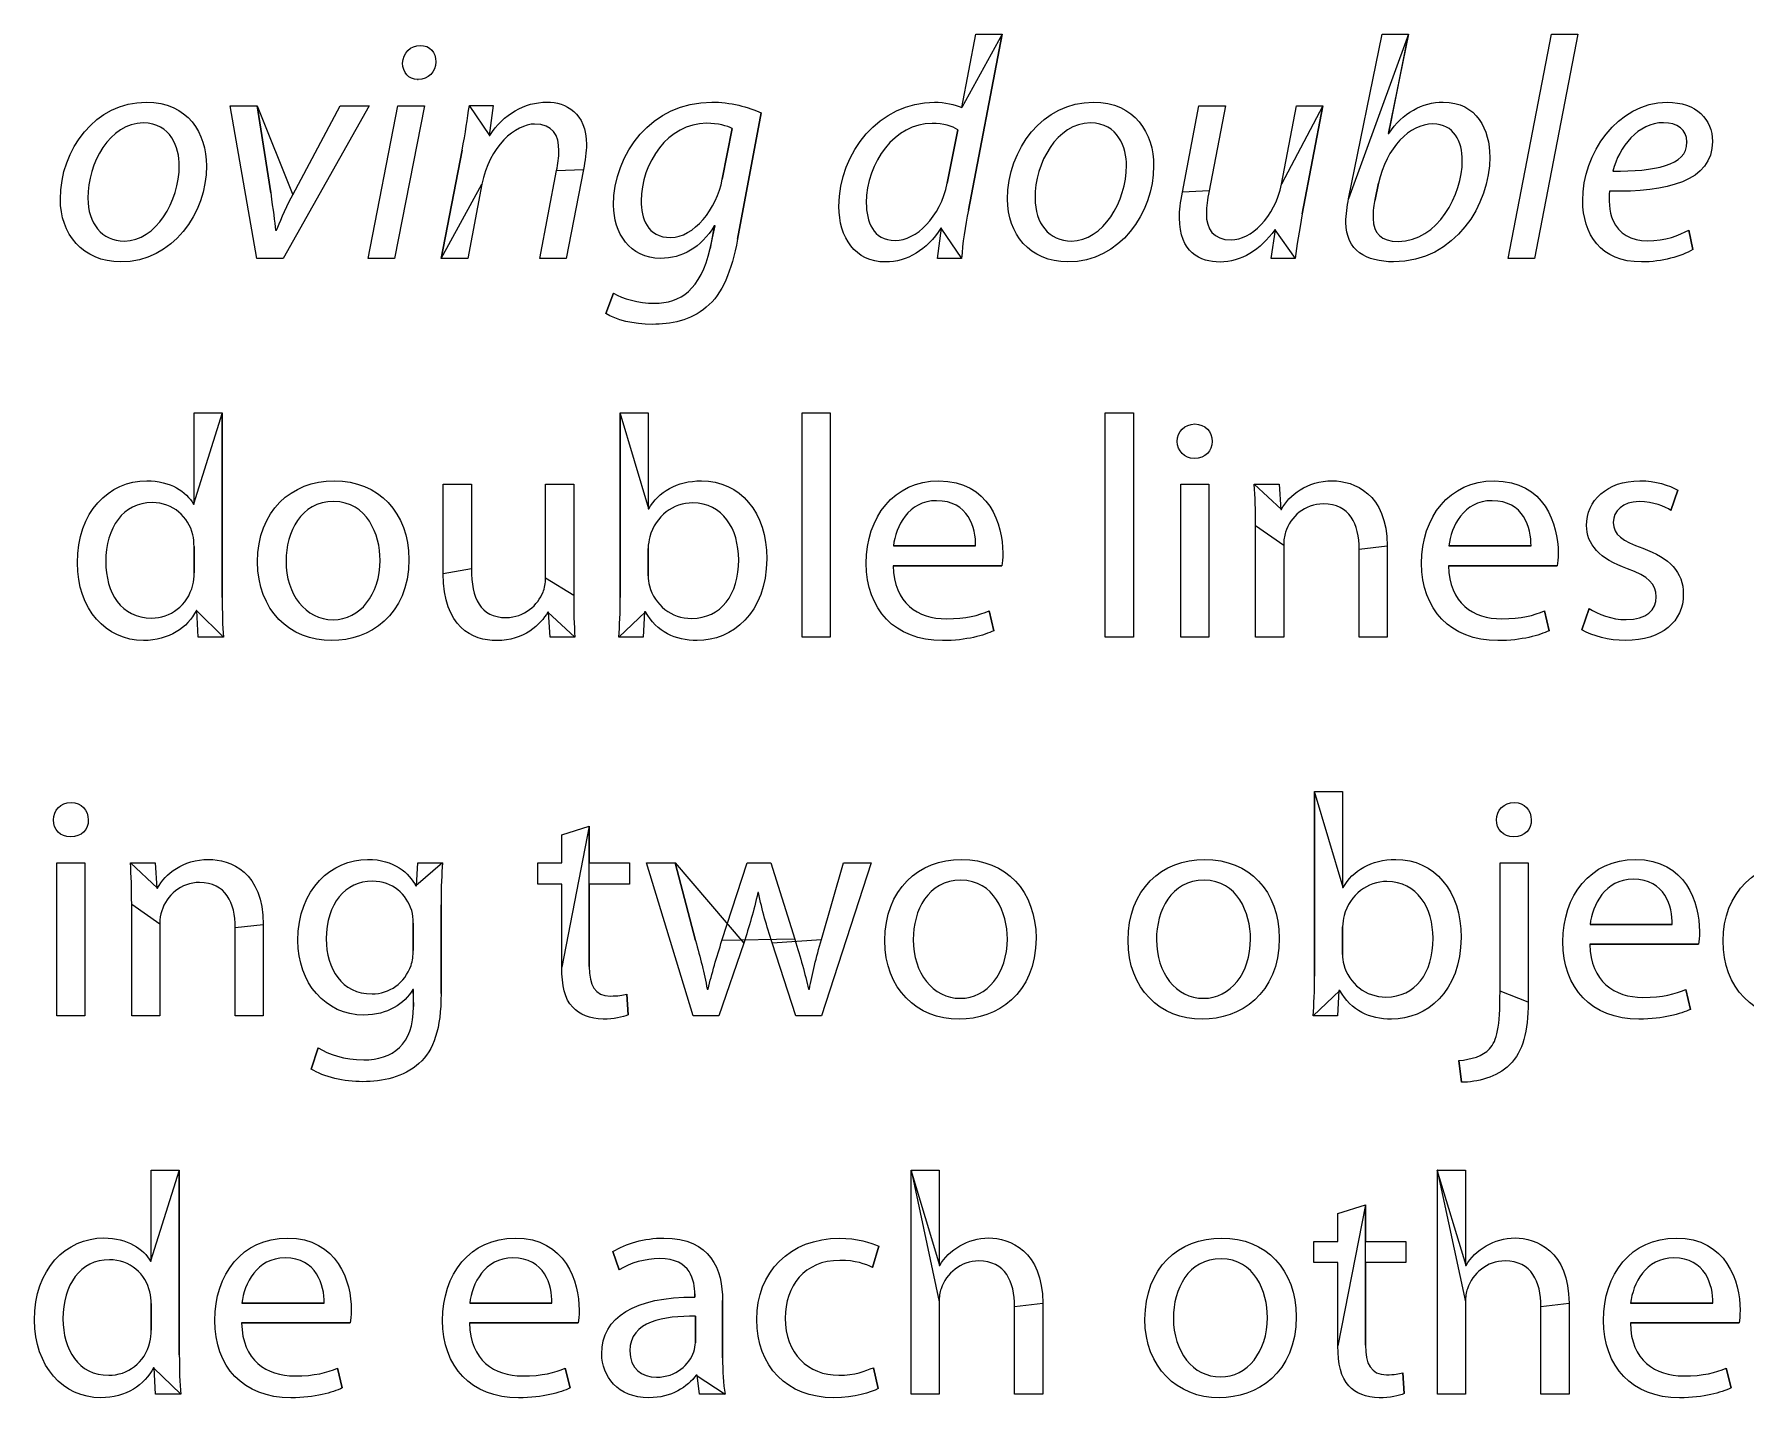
# Model space of a CAD drawing. Extents: x 1 to 901, y -2 to 434.
# Drawn here: x 767.7 to 828.6, y 157.1 to 205.6 of the extents above; entities that cross this region are included whole.
import ezdxf

# ---------------------------------------------------------------- set-up
doc = ezdxf.new("R2010")
doc.units = 0
doc.layers.add('Design_Template', color=7, linetype='CONTINUOUS')

msp = doc.modelspace()

# ---------------------------------------------------------------- linework, layer by layer
at = {"layer": 'Design_Template', "color": 7}
for points in [[(800.740922, 203.002034), (801.23222, 205.610819), (802.171775, 205.610819), (802.171775, 205.610819), (802.171775, 205.610819)], [(802.171775, 205.610819), (800.966676, 199.351178)], [(814.490745, 199.758701), (815.685288, 205.614028), (816.628903, 205.614028), (816.628903, 205.610819), (816.629715, 205.610819), (816.629715, 205.610819)], [(816.629715, 205.610819), (815.90292, 202.082702), (815.924846, 202.082702)], [(820.176799, 197.632846), (821.712407, 205.610819), (822.656022, 205.610819), (821.109858, 197.632846), (820.176799, 197.632846), (820.176799, 197.632846)], [(781.387876, 204.003994), (781.374883, 204.003994), (781.374883, 204.003191), (781.374883, 204.003191)], [(776.932908, 199.902296), (778.615499, 203.06942), (779.649253, 203.06942), (776.589406, 197.632846), (775.657159, 197.632846), (774.700551, 203.06942), (775.668528, 203.06942), (775.668528, 203.06942), (775.668528, 203.06942), (775.668528, 203.06942)], [(775.668528, 203.06942), (776.147644, 199.970484)], [(779.61271, 197.632846), (780.670826, 203.06942), (781.614441, 203.06942), (780.556325, 197.632846), (779.61271, 197.632846), (779.61271, 197.632846), (779.61271, 197.632846)], [(783.215014, 203.073431), (784.057122, 203.073431), (783.920696, 202.006492), (783.942621, 202.006492)], [(793.600467, 202.815119), (792.758359, 198.319537)], [(808.580563, 199.989737), (809.172556, 203.068617), (810.117795, 203.068617), (809.535547, 200.035463)], [(812.106533, 200.281742), (812.64087, 203.06942), (813.584485, 203.06942), (813.584485, 203.06942), (813.584485, 203.06942), (813.584485, 203.06942)], [(813.584485, 203.06942), (812.845509, 199.214803)], [(792.211842, 200.455821), (792.563465, 202.261595), (792.563465, 202.261595)], [(800.214707, 200.317039), (800.590691, 202.215869), (800.590691, 202.215869)], [(826.533615, 201.765829), (826.533615, 201.778664), (826.533615, 201.778664)], [(782.216179, 197.632846), (782.955155, 201.489067)], [(773.863316, 200.925114), (773.863316, 200.925114), (773.863316, 200.925114)], [(787.276945, 200.801573), (786.661403, 197.632846), (785.717787, 197.632846), (786.320337, 200.767078)], [(807.559802, 200.925114), (807.559802, 200.925114), (807.559802, 200.925114)], [(769.643033, 199.777954), (769.643033, 199.777954)], [(783.660836, 200.271313), (783.159794, 197.630439), (782.216179, 197.632846), (782.216179, 197.632846), (782.216179, 197.632846), (782.216179, 197.632846)], [(803.340331, 199.777954), (803.340331, 199.777954)], [(815.561042, 200.30661), (815.435985, 199.733832), (815.435985, 199.733832), (815.435985, 199.733832)], [(776.318989, 198.633201), (776.352284, 198.633201)], [(791.779825, 197.982609), (791.962539, 198.791236), (791.929245, 198.791236)], [(800.728742, 197.630439), (799.864708, 197.630439), (800.014128, 198.709411), (799.992202, 198.709411)], [(812.594582, 197.630439), (811.741106, 197.630439), (811.890525, 198.651652), (811.866975, 198.651652)], [(826.601829, 198.642827), (826.738255, 197.94651), (826.738255, 197.94651), (826.738255, 197.94651)], [(788.073577, 195.669037), (788.343994, 196.396641), (788.343994, 196.396641)], [(773.398816, 188.88796), (773.422366, 188.88796), (773.422366, 192.136106), (774.421202, 192.136106), (774.421202, 192.132095), (774.42039, 192.132095), (774.42039, 192.132095), (774.42039, 192.132095)], [(774.42039, 192.132095), (774.42039, 185.560395)], [(788.583552, 192.132095), (789.573455, 192.132095), (789.573455, 188.716287), (789.59538, 188.716287)], [(788.583552, 185.557186), (788.583552, 192.132095), (788.583552, 192.132095), (788.583552, 192.132095), (788.583552, 192.132095)], [(795.051621, 192.132095), (796.05208, 192.132095), (796.05208, 184.154121), (795.051621, 184.154121), (795.051621, 192.132095), (795.051621, 192.132095)], [(805.839856, 192.132095), (806.840315, 192.132095), (806.840315, 184.154121), (805.839856, 184.154121), (805.839856, 192.132095), (805.839856, 192.132095)], [(809.638679, 191.120509), (809.638679, 191.120509)], [(782.28764, 186.410737), (782.28764, 189.591497), (783.2881, 189.591497), (783.2881, 186.580003)], [(785.925675, 186.254306), (785.925675, 189.591497), (786.926135, 189.591497), (786.926135, 185.636605), (786.926135, 185.636605), (786.926135, 185.636605)], [(808.523719, 184.153319), (808.523719, 189.591497), (809.524178, 189.591497), (809.524178, 184.153319), (808.523719, 184.153319), (808.523719, 184.153319)], [(811.136932, 189.5923), (812.025327, 189.5923), (812.080547, 188.694627), (812.102473, 188.694627)], [(826.212851, 189.380516), (825.961924, 188.661737)], [(812.186927, 187.423125), (812.186927, 184.153319), (811.186468, 184.153319), (811.186468, 188.121047), (811.186468, 188.121047), (811.186468, 188.121047), (811.18322, 188.121047)], [(773.422366, 186.43721), (773.41993, 187.379004), (773.41993, 187.379004), (773.41993, 187.379004)], [(789.575891, 187.31242), (789.573455, 186.335329), (789.573455, 186.335329), (789.573455, 186.335329), (789.573455, 186.335329)], [(798.30149, 187.402268), (801.226535, 187.402268), (801.226535, 187.402268)], [(815.867189, 187.400663), (815.867189, 184.153319), (814.869978, 184.153319), (814.869978, 187.288354)], [(818.060567, 187.402268), (820.985612, 187.402268), (820.985612, 187.402268)], [(776.691725, 186.862381), (776.691725, 186.862381), (776.691725, 186.862381)], [(781.059803, 186.919338), (781.059803, 186.919338), (781.059803, 186.919338)], [(802.160406, 186.693114), (798.291745, 186.693114), (798.291745, 186.693114), (798.291745, 186.693114), (798.291745, 186.693114)], [(821.917859, 186.693114), (818.050822, 186.693114), (818.050822, 186.693114), (818.050822, 186.693114), (818.050822, 186.693114)], [(822.797321, 184.416444), (823.052308, 185.16651), (823.052308, 185.16651), (823.052308, 185.16651)], [(774.466677, 184.154121), (773.569349, 184.154121), (773.523062, 185.099926), (773.501136, 185.099926)], [(786.970798, 184.153319), (786.084027, 184.153319), (786.028807, 185.038958), (786.006881, 185.038958)], [(789.48088, 185.052596), (789.445961, 185.052596), (789.399674, 184.153319), (788.537264, 184.153319)], [(801.704839, 185.087091), (801.87456, 184.37874)], [(821.462292, 185.087091), (821.633637, 184.37874)], [(813.285646, 172.080868), (813.285646, 178.654975), (813.286458, 178.654975), (813.286458, 178.654975)], [(813.286458, 178.654975), (814.276361, 178.654975), (814.276361, 175.239167), (814.298287, 175.239167)], [(769.654402, 177.644993), (769.654402, 177.644993)], [(786.503051, 172.398543), (786.503051, 175.362707), (785.64795, 175.362707), (785.64795, 176.115982), (786.503051, 176.115982), (786.503051, 177.115535), (787.47996, 177.41877), (787.47996, 177.41877), (787.47996, 177.41877)], [(787.47996, 177.41877), (787.47996, 176.11518), (788.915685, 176.11518), (788.915685, 175.362707), (787.47996, 175.362707), (787.47996, 172.432236)], [(820.994545, 177.644993), (820.994545, 177.644993)], [(768.539441, 170.677001), (768.539441, 176.114378), (769.539901, 176.114378), (769.539901, 170.677001), (768.539441, 170.677001), (768.539441, 170.677001), (768.539441, 170.677001)], [(771.154279, 176.11518), (772.04105, 176.11518), (772.097894, 175.216705), (772.11982, 175.216705)], [(781.31073, 175.295322), (781.332656, 175.295322), (781.378943, 176.11518), (782.254346, 176.11518)], [(792.97518, 173.260918), (792.086785, 170.675397), (791.178088, 170.675397), (789.515798, 176.112773), (790.538184, 176.11518), (790.538184, 176.11518), (790.538184, 176.11518), (790.538184, 176.11518)], [(790.538184, 176.11518), (791.265791, 173.35237)], [(792.200473, 173.35237), (793.097801, 176.11518), (793.938284, 176.11518), (794.791761, 173.395689)], [(795.737812, 173.384459), (796.5247, 176.112773), (797.514603, 176.112773), (795.737812, 170.675397), (794.829116, 170.675397), (793.987008, 173.269743)], [(819.882021, 171.54419), (819.882021, 176.117586), (820.880856, 176.117586), (820.880856, 171.161536)], [(793.496523, 175.057868), (793.474597, 175.057868)], [(772.20265, 173.946807), (772.20265, 170.677001), (771.202191, 170.677001), (771.200566, 174.643125), (771.200566, 174.643125), (771.200566, 174.643125), (771.200566, 174.643125)], [(782.208058, 174.621466), (782.208058, 171.463167), (782.208058, 171.463167), (782.208058, 171.463167), (782.208058, 171.463167)], [(775.884536, 173.923543), (775.884536, 170.675397), (774.884077, 170.675397), (774.884077, 173.812036)], [(781.218155, 172.99298), (781.218155, 173.969269), (781.218155, 173.969269), (781.218155, 173.969269)], [(814.280422, 173.834498), (814.280422, 172.856605), (814.280422, 172.856605), (814.280422, 172.856605), (814.276361, 172.856605)], [(823.086415, 173.923543), (826.009836, 173.923543), (826.009836, 173.923543), (826.009836, 173.923543)], [(799.007171, 173.384459), (799.007171, 173.384459), (799.007171, 173.384459)], [(803.37525, 173.441415), (803.37525, 173.441415)], [(807.659685, 173.384459), (807.659685, 173.384459)], [(812.027763, 173.441415), (812.027763, 173.441415)], [(826.944518, 173.218401), (823.074234, 173.218401), (823.074234, 173.216797), (823.074234, 173.216797), (823.074234, 173.216797)], [(781.229524, 171.003501), (781.229524, 171.609971), (781.209223, 171.609971)], [(788.812553, 171.444716), (788.858841, 170.703474)], [(791.675069, 171.622004), (791.709988, 171.622004)], [(795.282246, 171.6204), (795.315541, 171.6204)], [(814.182974, 171.574674), (814.14968, 171.574674), (814.101768, 170.675397), (813.239359, 170.675397)], [(826.487328, 171.610773), (826.657049, 170.902422)], [(777.589053, 168.778171), (777.83998, 169.530644)], [(818.514509, 168.306472), (818.413002, 169.082209), (818.413002, 169.082209), (818.413002, 169.082209)], [(771.875389, 161.93372), (771.897315, 161.93372), (771.897315, 165.181064), (772.896151, 165.178657), (772.896151, 165.178657), (772.896151, 165.178657)], [(772.896151, 165.178657), (772.896151, 158.605353)], [(798.928402, 165.178657), (799.927237, 165.178657), (799.927237, 161.786113), (799.949163, 161.786113)], [(799.929673, 160.487336), (799.929673, 157.206299), (798.930838, 157.206299), (798.928402, 165.178657), (798.928402, 165.178657), (798.928402, 165.178657)], [(817.651288, 165.178657), (818.651748, 165.178657), (818.651748, 161.786113), (818.673673, 161.786113)], [(818.655808, 160.487336), (818.655808, 157.206299), (817.653724, 157.206299), (817.653724, 165.178657), (817.653724, 165.178657), (817.653724, 165.178657), (817.651288, 165.178657)], [(814.118009, 158.919819), (814.118009, 161.885587), (813.262909, 161.885587), (813.262909, 162.63806), (814.118009, 162.63806), (814.118009, 163.638415), (815.094919, 163.94165), (815.094919, 163.94165), (815.094919, 163.94165)], [(815.094919, 163.94165), (815.094919, 162.63806), (816.530644, 162.63806), (816.530644, 161.885587), (815.094919, 161.885587), (815.094919, 158.953511)], [(788.547009, 161.625671), (788.320444, 162.277066)], [(797.783395, 162.472002), (797.55683, 161.708299)], [(791.232496, 160.659811), (791.232496, 160.77212)], [(771.898127, 159.484574), (771.895691, 160.426368), (771.895691, 160.426368), (771.895691, 160.426368), (771.895691, 160.426368)], [(775.122823, 160.448028), (778.046244, 160.448028), (778.046244, 160.448028), (778.046244, 160.448028)], [(783.227195, 160.448028), (786.150616, 160.448028), (786.150616, 160.448028), (786.150616, 160.448028)], [(792.222399, 160.537875), (792.222399, 158.503472), (792.222399, 158.503472), (792.222399, 158.503472)], [(803.613184, 160.439204), (803.613184, 157.203893), (802.612724, 157.203893), (802.612724, 160.329301)], [(822.337694, 160.439204), (822.337694, 157.203893), (821.337235, 157.203893), (821.337235, 160.329301)], [(824.528636, 160.448028), (827.453681, 160.448028), (827.453681, 160.448028)], [(778.979302, 159.739677), (775.112266, 159.739677), (775.112266, 159.739677), (775.112266, 159.739677)], [(787.085299, 159.739677), (783.216638, 159.739677), (783.216638, 159.739677), (783.216638, 159.739677)], [(791.256046, 159.033732), (791.256046, 159.976329), (791.256046, 159.976329)], [(808.262235, 159.908943), (808.262235, 159.908943)], [(812.630313, 159.964295), (812.630313, 159.964295)], [(828.387551, 159.739677), (824.518891, 159.739677), (824.518891, 159.739677), (824.518891, 159.739677)], [(772.944062, 157.201486), (772.04511, 157.201486), (771.998823, 158.144884), (771.976897, 158.144884)], [(778.523736, 158.133653), (778.695081, 157.4245)], [(786.628108, 158.133653), (786.799453, 157.4245)], [(792.312538, 157.199881), (791.402217, 157.199881), (791.322635, 157.884968), (791.28934, 157.884968)], [(797.590124, 158.147291), (797.759033, 157.402038), (797.759033, 157.402038)], [(816.427512, 157.964387), (816.473799, 157.223146)], [(827.931985, 158.133653), (828.101706, 157.4245)]]:
    msp.add_lwpolyline(points, close=True, dxfattribs=at)
for points in [[(780.840547, 204.588002), (780.85354, 204.947392), (781.126392, 205.216934), (781.466646, 205.216934)], [(781.466646, 205.216934), (781.8069, 205.216934), (782.025344, 204.967447), (782.025344, 204.632124)], [(782.025344, 204.632124), (782.013975, 204.262305), (781.752492, 204.003994), (781.387876, 204.003994)], [(781.374883, 204.003191), (781.055743, 204.003191), (780.840547, 204.251074), (780.840547, 204.588002)], [(768.664499, 199.744261), (768.664499, 201.531584), (769.928878, 203.193762), (771.714601, 203.193762)], [(771.714601, 203.193762), (773.203922, 203.193762), (773.863316, 202.081097), (773.863316, 200.925114)], [(782.955155, 201.489067), (783.078588, 202.095537), (783.146801, 202.623391), (783.215014, 203.073431)], [(783.942621, 202.006492), (784.433106, 202.769393), (785.172082, 203.196971), (785.979271, 203.196971)], [(785.979271, 203.196971), (786.638665, 203.196971), (787.378453, 202.825548), (787.378453, 201.678388)], [(788.345618, 199.523654), (788.332625, 201.366329), (789.709881, 203.197773), (791.83667, 203.197773)], [(791.83667, 203.197773), (792.474138, 203.197773), (793.169262, 203.018078), (793.600467, 202.815119)], [(796.3631, 199.48595), (796.3631, 201.41767), (797.819126, 203.19296), (799.764013, 203.19296)], [(799.764013, 203.19296), (800.118071, 203.19296), (800.502988, 203.114343), (800.740922, 203.002034)], [(802.362609, 199.744261), (802.362609, 201.531584), (803.626989, 203.193762), (805.411087, 203.193762)], [(805.411087, 203.193762), (806.899596, 203.193762), (807.559802, 202.081097), (807.559802, 200.925114)], [(815.924846, 202.082702), (816.415331, 202.812713), (817.119388, 203.196971), (817.858364, 203.196971)], [(817.858364, 203.196971), (819.063463, 203.196971), (819.519029, 202.208649), (819.519029, 201.241184)], [(822.825743, 199.697733), (822.825743, 201.339054), (824.055204, 203.19296), (825.827934, 203.19296)], [(825.827934, 203.19296), (826.874681, 203.19296), (827.442312, 202.574456), (827.442312, 201.800324)], [(771.611469, 202.454125), (770.428296, 202.451718), (769.631664, 201.02539), (769.643033, 199.777954)], [(772.896151, 200.937147), (772.896151, 201.564475), (772.602996, 202.454125), (771.611469, 202.454125)], [(785.53751, 202.417223), (784.866747, 202.417223), (783.911763, 201.619827), (783.660836, 200.271313)], [(786.401543, 201.463396), (786.401543, 202.015316), (786.183911, 202.417223), (785.53751, 202.417223)], [(791.654768, 202.442894), (790.278324, 202.442894), (789.334709, 201.02539), (789.32334, 199.679282)], [(792.563465, 202.261595), (792.393744, 202.341816), (792.052678, 202.442894), (791.654768, 202.442894)], [(799.68037, 202.440487), (798.360771, 202.440487), (797.337573, 201.057478), (797.337573, 199.608688)], [(800.590691, 202.215869), (800.397421, 202.339409), (800.07828, 202.440487), (799.68037, 202.440487)], [(805.307144, 202.454125), (804.125594, 202.451718), (803.329774, 201.02539), (803.340331, 199.777954)], [(806.593449, 200.937147), (806.593449, 201.564475), (806.29867, 202.454125), (805.307144, 202.454125)], [(817.49456, 202.418828), (816.676003, 202.418828), (815.833895, 201.588541), (815.561042, 200.30661)], [(818.541307, 201.116039), (818.541307, 201.790698), (818.246529, 202.418828), (817.49456, 202.418828)], [(825.693132, 202.463751), (824.795804, 202.463751), (824.120981, 201.59897), (823.894416, 200.743814)], [(826.533615, 201.778664), (826.533615, 202.216671), (826.19255, 202.463751), (825.693132, 202.463751)], [(787.378453, 201.678388), (787.378453, 201.442539), (787.333789, 201.093578), (787.276945, 200.801573)], [(827.442312, 201.800324), (827.442312, 200.373193), (825.814941, 199.990539), (823.778291, 200.02343)], [(823.894416, 200.743814), (825.372368, 200.731781), (826.533615, 200.925114), (826.533615, 201.765829)], [(786.320337, 200.767078), (786.368248, 200.981268), (786.401543, 201.23958), (786.401543, 201.463396)], [(819.519029, 201.241184), (819.519029, 199.578204), (818.300937, 197.511712), (816.094567, 197.511712)], [(816.256167, 198.239316), (817.678898, 198.239316), (818.541307, 199.913527), (818.541307, 201.116039)], [(773.863316, 200.925114), (773.863316, 199.2501), (772.656592, 197.507701), (770.814837, 197.507701)], [(770.940707, 198.250547), (772.055667, 198.250547), (772.896151, 199.667249), (772.896151, 200.937147)], [(790.381456, 198.375692), (791.188645, 198.375692), (792.020196, 199.388882), (792.211842, 200.455821)], [(807.559802, 200.925114), (807.559802, 199.2501), (806.354703, 197.507701), (804.511323, 197.507701)], [(804.638005, 198.250547), (805.751341, 198.250547), (806.593449, 199.667249), (806.593449, 200.937147)], [(770.814837, 197.507701), (769.438393, 197.507701), (768.664499, 198.520089), (768.664499, 199.744261)], [(769.643033, 199.777954), (769.643033, 198.889908), (770.133518, 198.250547), (770.940707, 198.250547)], [(776.147644, 199.970484), (776.227226, 199.351981), (776.295439, 198.936436), (776.318989, 198.633201)], [(776.352284, 198.633201), (776.466784, 198.923601), (776.612143, 199.284595), (776.932908, 199.902296)], [(798.371327, 198.272207), (799.098934, 198.272207), (799.976773, 199.091263), (800.214707, 200.317039)], [(804.511323, 197.507701), (803.136503, 197.507701), (802.362609, 198.520089), (802.362609, 199.744261)], [(803.340331, 199.777954), (803.340331, 198.889908), (803.830816, 198.250547), (804.638005, 198.250547)], [(808.477431, 199.079229), (808.477431, 199.335937), (808.51235, 199.629545), (808.580563, 199.989737)], [(809.535547, 200.035463), (809.467334, 199.731426), (809.434039, 199.473114), (809.434039, 199.237265)], [(810.322434, 198.293064), (811.004566, 198.293064), (811.879968, 199.079229), (812.106533, 200.281742)], [(814.400607, 198.915579), (814.400607, 199.17389), (814.446894, 199.500389), (814.490745, 199.758701)], [(815.435985, 199.733832), (815.389697, 199.553335), (815.356403, 199.327914), (815.367772, 199.048745)], [(823.778291, 200.02343), (823.733628, 199.788383), (823.766922, 199.282188), (823.894416, 198.990986)], [(790.017652, 197.635252), (788.915685, 197.635252), (788.345618, 198.556189), (788.345618, 199.523654)], [(789.32334, 199.679282), (789.32334, 199.084845), (789.539348, 198.375692), (790.381456, 198.375692)], [(798.012396, 197.506899), (796.943724, 197.506899), (796.3631, 198.372483), (796.3631, 199.48595)], [(797.337573, 199.608688), (797.337573, 198.957294), (797.564138, 198.272207), (798.371327, 198.272207)], [(800.966676, 199.351178), (800.852175, 198.78883), (800.762036, 198.159095), (800.728742, 197.630439)], [(809.434039, 199.237265), (809.434039, 198.675718), (809.671973, 198.293064), (810.322434, 198.293064)], [(812.845509, 199.214803), (812.731008, 198.608332), (812.653863, 198.080479), (812.594582, 197.630439)], [(824.919237, 197.507701), (823.463211, 197.507701), (822.825743, 198.496023), (822.825743, 199.697733)], [(791.929245, 198.791236), (791.451753, 198.017104), (790.78099, 197.635252), (790.017652, 197.635252)], [(799.992202, 198.709411), (799.49116, 197.933674), (798.79766, 197.506899), (798.012396, 197.506899)], [(809.922088, 197.504492), (809.216407, 197.504492), (808.477431, 197.843025), (808.477431, 199.079229)], [(811.866975, 198.651652), (811.378114, 197.944905), (810.650507, 197.504492), (809.922088, 197.504492)], [(816.094567, 197.511712), (815.129026, 197.511712), (814.400607, 197.903993), (814.400607, 198.915579)], [(815.367772, 199.048745), (815.367772, 198.53132), (815.66255, 198.239316), (816.256167, 198.239316)], [(823.894416, 198.990986), (824.110424, 198.506452), (824.552998, 198.259371), (825.123877, 198.259371)], [(825.123877, 198.259371), (825.772714, 198.259371), (826.259139, 198.46233), (826.601829, 198.642827)], [(789.80002, 196.037251), (790.721709, 196.037251), (791.449316, 196.511357), (791.779825, 197.982609)], [(792.758359, 198.319537), (792.533418, 197.172377), (792.224023, 196.376586), (791.645023, 195.893655)], [(826.738255, 197.94651), (826.328976, 197.709858), (825.658213, 197.507701), (824.919237, 197.507701)], [(788.343994, 196.396641), (788.673691, 196.194484), (789.219396, 196.037251), (789.80002, 196.037251)], [(789.722874, 195.286383), (789.052111, 195.286383), (788.4252, 195.442814), (788.073577, 195.669037)], [(791.645023, 195.893655), (791.097694, 195.421154), (790.358718, 195.286383), (789.722874, 195.286383)], [(808.400285, 191.120509), (808.400285, 191.46947), (808.660145, 191.739012), (809.025572, 191.739012)], [(809.025572, 191.739012), (809.399121, 191.73821), (809.638679, 191.468668), (809.638679, 191.120509)], [(809.002835, 190.514038), (808.648776, 190.514038), (808.400285, 190.783581), (808.400285, 191.120509)], [(809.638679, 191.120509), (809.650048, 190.783581), (809.399121, 190.514038), (809.002835, 190.514038)], [(769.270297, 186.796599), (769.258928, 188.605582), (770.396626, 189.718247), (771.738151, 189.718247)], [(771.738151, 189.718247), (772.580259, 189.718247), (773.149514, 189.326768), (773.398816, 188.88796)], [(775.679897, 186.827886), (775.679897, 188.648901), (776.883372, 189.71584), (778.407611, 189.71584)], [(778.407611, 189.71584), (779.990319, 189.71584), (781.059803, 188.580713), (781.059803, 186.919338)], [(789.59538, 188.716287), (789.947815, 189.322757), (790.585283, 189.71584), (791.472054, 189.71584)], [(791.472054, 189.71584), (792.839565, 189.71584), (793.805106, 188.592747), (793.792113, 186.940195)], [(797.336761, 186.78216), (797.336761, 188.424283), (798.313671, 189.715038), (799.919116, 189.715038)], [(799.919116, 189.715038), (801.716208, 189.715038), (802.1937, 188.153136), (802.1937, 187.153583)], [(811.18322, 188.121047), (811.18322, 188.682594), (811.170227, 189.143062), (811.136932, 189.5923)], [(812.102473, 188.694627), (812.375326, 189.212855), (813.012794, 189.71584), (813.92149, 189.71584)], [(813.92149, 189.71584), (814.683204, 189.71584), (815.867189, 189.2658), (815.867189, 187.400663)], [(817.094214, 186.78216), (817.094214, 188.424283), (818.072748, 189.715038), (819.676569, 189.715038)], [(819.676569, 189.715038), (821.473661, 189.715038), (821.952777, 188.153136), (821.952777, 187.153583)], [(822.959733, 188.122652), (822.959733, 189.000269), (823.676784, 189.717444), (824.858333, 189.717444)], [(824.858333, 189.717444), (825.417843, 189.717444), (825.90508, 189.561014), (826.212851, 189.380516)], [(771.928985, 188.94251), (770.895231, 188.94251), (770.279689, 188.044035), (770.279689, 186.841523)], [(773.373643, 187.79535), (773.224223, 188.425085), (772.67933, 188.94251), (771.928985, 188.94251)], [(778.39137, 188.977005), (777.204136, 188.975401), (776.691725, 187.894824), (776.691725, 186.862381)], [(780.039042, 186.888051), (780.039042, 187.807383), (779.572919, 188.977005), (778.39137, 188.977005)], [(791.156974, 188.931279), (790.473219, 188.931279), (789.837375, 188.471613), (789.631111, 187.718338)], [(792.795714, 186.908909), (792.795714, 187.997507), (792.226459, 188.931279), (791.156974, 188.931279)], [(799.838722, 189.009093), (798.826894, 189.009093), (798.382696, 188.089761), (798.30149, 187.402268)], [(801.226535, 187.402268), (801.239528, 188.0312), (800.965051, 189.009093), (799.838722, 189.009093)], [(813.595042, 188.895982), (812.93646, 188.895982), (812.426485, 188.435514), (812.255141, 187.883593)], [(814.869978, 187.288354), (814.869978, 188.165971), (814.540281, 188.895982), (813.595042, 188.895982)], [(819.597799, 189.009093), (818.585971, 189.009093), (818.141773, 188.089761), (818.060567, 187.402268)], [(820.985612, 187.402268), (820.996981, 188.0312), (820.724128, 189.009093), (819.597799, 189.009093)], [(824.833971, 188.977005), (824.241978, 188.977005), (823.912281, 188.640077), (823.912281, 188.235763)], [(825.961924, 188.661737), (825.744292, 188.796508), (825.348006, 188.977005), (824.833971, 188.977005)], [(823.912281, 188.235763), (823.912281, 187.784922), (824.241978, 187.584369), (824.959028, 187.314827)], [(773.41993, 187.379004), (773.41993, 187.501742), (773.406937, 187.671008), (773.373643, 187.79535)], [(789.631111, 187.718338), (789.609185, 187.604424), (789.575891, 187.468851), (789.575891, 187.31242)], [(812.255141, 187.883593), (812.207229, 187.760053), (812.186927, 187.592391), (812.186927, 187.423125)], [(824.415759, 186.584014), (823.425857, 186.932975), (822.959733, 187.469653), (822.959733, 188.122652)], [(793.792113, 186.940195), (793.792113, 184.996441), (792.55372, 184.029779), (791.324259, 184.029779)], [(802.1937, 187.153583), (802.1937, 186.951426), (802.173399, 186.794995), (802.160406, 186.693114)], [(821.952777, 187.153583), (821.952777, 186.951426), (821.930852, 186.794995), (821.917859, 186.693114)], [(824.959028, 187.314827), (825.914013, 186.956239), (826.403686, 186.48454), (826.403686, 185.673506)], [(771.62365, 184.032185), (770.291058, 184.032185), (769.270297, 185.146455), (769.270297, 186.796599)], [(770.279689, 186.841523), (770.279689, 185.74009), (770.827018, 184.830384), (771.90706, 184.830384)], [(773.376079, 186.011236), (773.409373, 186.146008), (773.422366, 186.280779), (773.422366, 186.43721)], [(778.319096, 184.029779), (776.828152, 184.029779), (775.679897, 185.109553), (775.679897, 186.827886)], [(776.691725, 186.862381), (776.691725, 185.671902), (777.385226, 184.773427), (778.365384, 184.773427)], [(781.059803, 186.919338), (781.059803, 184.906594), (779.650065, 184.029779), (778.319096, 184.029779)], [(778.365384, 184.773427), (779.321992, 184.773427), (780.039042, 185.659066), (780.039042, 186.888051)], [(784.18624, 184.027372), (783.32383, 184.027372), (782.28764, 184.499874), (782.28764, 186.410737)], [(783.2881, 186.580003), (783.2881, 185.545955), (783.60724, 184.848835), (784.515937, 184.848835)], [(789.573455, 186.335329), (789.573455, 186.212591), (789.59538, 186.086644), (789.619742, 185.975939)], [(791.122056, 184.819955), (792.168803, 184.819955), (792.795714, 185.663077), (792.795714, 186.908909)], [(800.044174, 184.028977), (798.34859, 184.028977), (797.336761, 185.141641), (797.336761, 186.78216)], [(798.291745, 186.693114), (798.313671, 185.356633), (799.180141, 184.804713), (800.1806, 184.804713)], [(819.801627, 184.028977), (818.106043, 184.028977), (817.094214, 185.141641), (817.094214, 186.78216)], [(818.050822, 186.693114), (818.072748, 185.356633), (818.937593, 184.804713), (819.938053, 184.804713)], [(825.438957, 185.584461), (825.438957, 186.05616), (825.154735, 186.314472), (824.415759, 186.584014)], [(771.90706, 184.830384), (772.577822, 184.830384), (773.191741, 185.26839), (773.376079, 186.011236)], [(784.515937, 184.848835), (785.186699, 184.848835), (785.652822, 185.309303), (785.835536, 185.748112)], [(785.835536, 185.748112), (785.892381, 185.894916), (785.925675, 186.073007), (785.925675, 186.254306)], [(789.619742, 185.975939), (789.811389, 185.290852), (790.393637, 184.819955), (791.122056, 184.819955)], [(774.42039, 185.560395), (774.42039, 185.07586), (774.433383, 184.526347), (774.466677, 184.154121)], [(786.926135, 185.636605), (786.926135, 185.075058), (786.937503, 184.581699), (786.970798, 184.153319)], [(788.537264, 184.153319), (788.557566, 184.52394), (788.583552, 185.074256), (788.583552, 185.557186)], [(823.052308, 185.16651), (823.347087, 184.976386), (823.870866, 184.774229), (824.371908, 184.774229)], [(826.403686, 185.673506), (826.403686, 184.720481), (825.651717, 184.032988), (824.34511, 184.032988)], [(824.371908, 184.774229), (825.099515, 184.774229), (825.438957, 185.132817), (825.438957, 185.584461)], [(773.501136, 185.099926), (773.193365, 184.492654), (772.522602, 184.032185), (771.62365, 184.032185)], [(786.006881, 185.038958), (785.745397, 184.600952), (785.164774, 184.027372), (784.18624, 184.027372)], [(791.324259, 184.029779), (790.529251, 184.029779), (789.890159, 184.333816), (789.48088, 185.052596)], [(800.1806, 184.804713), (800.896026, 184.804713), (801.328855, 184.928254), (801.704839, 185.087091)], [(819.938053, 184.804713), (820.655103, 184.804713), (821.086308, 184.928254), (821.462292, 185.087091)], [(801.87456, 184.37874), (801.522126, 184.220705), (800.919576, 184.028977), (800.044174, 184.028977)], [(821.633637, 184.37874), (821.277954, 184.220705), (820.677029, 184.028977), (819.801627, 184.028977)], [(824.34511, 184.032988), (823.74256, 184.032988), (823.183862, 184.188616), (822.797321, 184.416444)], [(768.416008, 177.644993), (768.416008, 177.994757), (768.675868, 178.263497), (769.042107, 178.263497)], [(769.042107, 178.263497), (769.416468, 178.262695), (769.654402, 177.993152), (769.654402, 177.644993)], [(819.753715, 177.644993), (819.753715, 177.994757), (820.015199, 178.263497), (820.391183, 178.263497)], [(820.391183, 178.263497), (820.757423, 178.262695), (820.994545, 177.993152), (820.994545, 177.644993)], [(769.018558, 177.038523), (768.664499, 177.038523), (768.416008, 177.308065), (768.416008, 177.644993)], [(769.654402, 177.644993), (769.667395, 177.308065), (769.416468, 177.038523), (769.018558, 177.038523)], [(820.369258, 177.038523), (819.993273, 177.038523), (819.753715, 177.319296), (819.753715, 177.644993)], [(820.994545, 177.644993), (821.005914, 177.319296), (820.76798, 177.038523), (820.369258, 177.038523)], [(771.200566, 174.643125), (771.200566, 175.205474), (771.189198, 175.665942), (771.154279, 176.11518)], [(772.11982, 175.216705), (772.392672, 175.734932), (773.028517, 176.23872), (773.938837, 176.23872)], [(773.938837, 176.23872), (774.701363, 176.23872), (775.884536, 175.787878), (775.884536, 173.923543)], [(777.113997, 173.35237), (777.113997, 175.195045), (778.330465, 176.241127), (779.593221, 176.241127)], [(779.593221, 176.241127), (780.549829, 176.241127), (781.071172, 175.746966), (781.31073, 175.295322)], [(782.254346, 176.11518), (782.23242, 175.722899), (782.208058, 175.284091), (782.208058, 174.621466)], [(797.995343, 173.349964), (797.995343, 175.170979), (799.200442, 176.23872), (800.724681, 176.23872)], [(800.724681, 176.23872), (802.306577, 176.240324), (803.37525, 175.105198), (803.37525, 173.441415)], [(806.647857, 173.349964), (806.647857, 175.170979), (807.852956, 176.23872), (809.377195, 176.23872)], [(809.377195, 176.23872), (810.958279, 176.240324), (812.027763, 175.105198), (812.027763, 173.441415)], [(814.298287, 175.239167), (814.652346, 175.845637), (815.28819, 176.23872), (816.175773, 176.23872)], [(816.175773, 176.23872), (817.54166, 176.23872), (818.508825, 175.116429), (818.495832, 173.463075)], [(822.11925, 173.305842), (822.11925, 174.947965), (823.097784, 176.23872), (824.701605, 176.23872)], [(824.701605, 176.23872), (826.498697, 176.23872), (826.977813, 174.676818), (826.977813, 173.678869)], [(827.816672, 173.341139), (827.816672, 175.017757), (828.97792, 176.230698), (830.775012, 176.230698)], [(773.612389, 175.41806), (772.952995, 175.41806), (772.440584, 174.957591), (772.270863, 174.405671)], [(774.884077, 173.812036), (774.884077, 174.688049), (774.55438, 175.41806), (773.612389, 175.41806)], [(779.762129, 175.464588), (778.807145, 175.464588), (778.123389, 174.667994), (778.123389, 173.410129)], [(781.162935, 174.419309), (780.978597, 174.992889), (780.492172, 175.464588), (779.762129, 175.464588)], [(800.705192, 175.498281), (799.519582, 175.496676), (799.007171, 174.419309), (799.007171, 173.384459)], [(802.354488, 173.409327), (802.354488, 174.329461), (801.888365, 175.498281), (800.705192, 175.498281)], [(809.357706, 175.498281), (808.171284, 175.496676), (807.659685, 174.419309), (807.659685, 173.384459)], [(811.005378, 173.409327), (811.005378, 174.329461), (810.539255, 175.498281), (809.357706, 175.498281)], [(815.859881, 175.453357), (815.176125, 175.453357), (814.540281, 174.992889), (814.335642, 174.238812)], [(817.498621, 173.430987), (817.498621, 174.520387), (816.93099, 175.453357), (815.859881, 175.453357)], [(824.622023, 175.531171), (823.610194, 175.531171), (823.165997, 174.611037), (823.086415, 173.923543)], [(826.009836, 173.923543), (826.022829, 174.553278), (825.748352, 175.531171), (824.622023, 175.531171)], [(793.474597, 175.057868), (793.338171, 174.406473), (793.16845, 173.844927), (792.97518, 173.260918)], [(793.987008, 173.269743), (793.793738, 173.877817), (793.632949, 174.416902), (793.496523, 175.057868)], [(772.270863, 174.405671), (772.224576, 174.283735), (772.20265, 174.114469), (772.20265, 173.946807)], [(781.218155, 173.969269), (781.218155, 174.137733), (781.206786, 174.284538), (781.162935, 174.419309)], [(814.335642, 174.238812), (814.312092, 174.1257), (814.280422, 173.990929), (814.280422, 173.834498)], [(826.977813, 173.678869), (826.977813, 173.476713), (826.955887, 173.318677), (826.944518, 173.218401)], [(779.456794, 170.699463), (778.090907, 170.699463), (777.113997, 171.846623), (777.113997, 173.35237)], [(778.123389, 173.410129), (778.123389, 172.343191), (778.669095, 171.45354), (779.75076, 171.45354)], [(781.138573, 172.465929), (781.193793, 172.634393), (781.218155, 172.824516), (781.218155, 172.99298)], [(791.265791, 173.35237), (791.424142, 172.744295), (791.573562, 172.183551), (791.675069, 171.622004)], [(791.709988, 171.622004), (791.835046, 172.173924), (792.017759, 172.757131), (792.200473, 173.35237)], [(794.791761, 173.395689), (794.998025, 172.744295), (795.156377, 172.171518), (795.282246, 171.6204)], [(795.315541, 171.6204), (795.407303, 172.171518), (795.555099, 172.743493), (795.737812, 173.384459)], [(800.634542, 170.552659), (799.143598, 170.552659), (797.995343, 171.631631), (797.995343, 173.349964)], [(799.007171, 173.384459), (799.007171, 172.194782), (799.701484, 171.295505), (800.68083, 171.295505)], [(803.37525, 173.441415), (803.37525, 171.429474), (801.967135, 170.552659), (800.634542, 170.552659)], [(800.68083, 171.295505), (801.637438, 171.295505), (802.354488, 172.181946), (802.354488, 173.409327)], [(809.287056, 170.552659), (807.796112, 170.552659), (806.647857, 171.631631), (806.647857, 173.349964)], [(807.659685, 173.384459), (807.659685, 172.194782), (808.353186, 171.295505), (809.33172, 171.295505)], [(812.027763, 173.441415), (812.027763, 171.429474), (810.618025, 170.552659), (809.287056, 170.552659)], [(809.33172, 171.295505), (810.288328, 171.295505), (811.005378, 172.181946), (811.005378, 173.409327)], [(815.824962, 171.342033), (816.871709, 171.342033), (817.498621, 172.185155), (817.498621, 173.430987)], [(818.495832, 173.463075), (818.495832, 171.518519), (817.257438, 170.552659), (816.026353, 170.552659)], [(824.826662, 170.552659), (823.131078, 170.552659), (822.11925, 171.665324), (822.11925, 173.305842)], [(823.074234, 173.216797), (823.097784, 171.878711), (823.962629, 171.328396), (824.963089, 171.328396)], [(830.557379, 170.554263), (828.89509, 170.554263), (827.816672, 171.676554), (827.816672, 173.341139)], [(779.75076, 171.45354), (780.364679, 171.45354), (780.920941, 171.836194), (781.138573, 172.465929)], [(786.890404, 170.980237), (786.604558, 171.273043), (786.503051, 171.757578), (786.503051, 172.398543)], [(787.47996, 172.432236), (787.47996, 171.757578), (787.673231, 171.37733), (788.231929, 171.37733)], [(814.276361, 172.856605), (814.276361, 172.734669), (814.298287, 172.608722), (814.324273, 172.498819)], [(814.324273, 172.498819), (814.515919, 171.813732), (815.096543, 171.342033), (815.824962, 171.342033)], [(813.239359, 170.675397), (813.261285, 171.04682), (813.285646, 171.595531), (813.285646, 172.080868)], [(781.209223, 171.609971), (780.901451, 171.103777), (780.310271, 170.699463), (779.456794, 170.699463)], [(782.208058, 171.463167), (782.208058, 170.214929), (781.957131, 169.452027), (781.422795, 168.978724)], [(788.231929, 171.37733), (788.504782, 171.37733), (788.663134, 171.398188), (788.812553, 171.444716)], [(816.026353, 170.552659), (815.231345, 170.552659), (814.593877, 170.855894), (814.182974, 171.574674)], [(819.506036, 169.499358), (819.780513, 169.803395), (819.882021, 170.242204), (819.882021, 171.54419)], [(820.880856, 171.161536), (820.880856, 170.105828), (820.711135, 169.419137), (820.221462, 168.924976)], [(824.963089, 171.328396), (825.680139, 171.328396), (826.111343, 171.450331), (826.487328, 171.610773)], [(779.454358, 169.104671), (780.479179, 169.104671), (781.229524, 169.632525), (781.229524, 171.003501)], [(787.97207, 170.555066), (787.504322, 170.555066), (787.129962, 170.710694), (786.890404, 170.980237)], [(788.858841, 170.703474), (788.66557, 170.622451), (788.357799, 170.555066), (787.97207, 170.555066)], [(826.657049, 170.902422), (826.304614, 170.745991), (825.702065, 170.552659), (824.826662, 170.552659)], [(777.83998, 169.530644), (778.202971, 169.306828), (778.772227, 169.104671), (779.454358, 169.104671)], [(818.413002, 169.082209), (818.86938, 169.115902), (819.268102, 169.23864), (819.506036, 169.499358)], [(779.421064, 168.32733), (778.76167, 168.32733), (778.033251, 168.484563), (777.589053, 168.778171)], [(781.422795, 168.978724), (780.888458, 168.485365), (780.116188, 168.32733), (779.421064, 168.32733)], [(820.221462, 168.924976), (819.778889, 168.486969), (819.052906, 168.306472), (818.514509, 168.306472)], [(767.745245, 159.841557), (767.733876, 161.651342), (768.871574, 162.764809), (770.2131, 162.764809)], [(770.2131, 162.764809), (771.055207, 162.764809), (771.624462, 162.371726), (771.875389, 161.93372)], [(774.155658, 159.828722), (774.155658, 161.470043), (775.134192, 162.7616), (776.738013, 162.7616)], [(776.738013, 162.7616), (778.535105, 162.7616), (779.014221, 161.199698), (779.014221, 160.200145)], [(782.26003, 159.828722), (782.26003, 161.470043), (783.238564, 162.7616), (784.844009, 162.7616)], [(784.844009, 162.7616), (786.641101, 162.7616), (787.120217, 161.199698), (787.120217, 160.200145)], [(788.320444, 162.277066), (788.77601, 162.56907), (789.435404, 162.760798), (790.128905, 162.760798)], [(790.128905, 162.760798), (791.81312, 162.760798), (792.222399, 161.626474), (792.222399, 160.537875)], [(793.437243, 159.864821), (793.437243, 161.539835), (794.59849, 162.755182), (796.395582, 162.755182)], [(796.395582, 162.755182), (796.987575, 162.755182), (797.510542, 162.606774), (797.783395, 162.472002)], [(800.666213, 162.483233), (800.962615, 162.650895), (801.31505, 162.764809), (801.691034, 162.764809)], [(801.691034, 162.764809), (802.43001, 162.764809), (803.613184, 162.313967), (803.613184, 160.439204)], [(807.250406, 159.873646), (807.250406, 161.694661), (808.453881, 162.7616), (809.97812, 162.7616)], [(809.97812, 162.7616), (811.560828, 162.7616), (812.630313, 161.628078), (812.630313, 159.964295)], [(819.390724, 162.483233), (819.685502, 162.650895), (820.041185, 162.764809), (820.415545, 162.764809)], [(820.415545, 162.764809), (821.154521, 162.764809), (822.337694, 162.313967), (822.337694, 160.439204)], [(823.563907, 159.828722), (823.563907, 161.470043), (824.540817, 162.7616), (826.146262, 162.7616)], [(826.146262, 162.7616), (827.943354, 162.7616), (828.420846, 161.199698), (828.420846, 160.200145)], [(770.40637, 161.989875), (769.370992, 161.989875), (768.757074, 161.090598), (768.757074, 159.888888)], [(771.849403, 160.842715), (771.699984, 161.471647), (771.155091, 161.989875), (770.40637, 161.989875)], [(776.658431, 162.054051), (775.646602, 162.054051), (775.202405, 161.134719), (775.122823, 160.448028)], [(778.046244, 160.448028), (778.059237, 161.077762), (777.786384, 162.054051), (776.658431, 162.054051)], [(784.762803, 162.054051), (783.750975, 162.054051), (783.306777, 161.134719), (783.227195, 160.448028)], [(786.150616, 160.448028), (786.163609, 161.077762), (785.889132, 162.054051), (784.762803, 162.054051)], [(789.981109, 162.030787), (789.468699, 162.030787), (788.934362, 161.873554), (788.547009, 161.625671)], [(791.232496, 160.77212), (791.232496, 161.22216), (791.107439, 162.030787), (789.981109, 162.030787)], [(799.949163, 161.786113), (800.109139, 162.068491), (800.360066, 162.313967), (800.666213, 162.483233)], [(809.960255, 162.021963), (808.774646, 162.020358), (808.262235, 160.941387), (808.262235, 159.908943)], [(811.607928, 159.933009), (811.607928, 160.852341), (811.143428, 162.021963), (809.960255, 162.021963)], [(818.673673, 161.786113), (818.832025, 162.068491), (819.084577, 162.313967), (819.390724, 162.483233)], [(826.065868, 162.054051), (825.05404, 162.054051), (824.609842, 161.134719), (824.528636, 160.448028)], [(827.453681, 160.448028), (827.466674, 161.077762), (827.192197, 162.054051), (826.065868, 162.054051)], [(796.395582, 161.96661), (795.132827, 161.96661), (794.449883, 161.047278), (794.449883, 159.91135)], [(797.55683, 161.708299), (797.317272, 161.84307), (796.942911, 161.96661), (796.395582, 161.96661)], [(801.339412, 161.947357), (800.692199, 161.947357), (800.179788, 161.497318), (799.997886, 160.959035)], [(802.612724, 160.329301), (802.612724, 161.205314), (802.284651, 161.947357), (801.339412, 161.947357)], [(820.065547, 161.947357), (819.415086, 161.947357), (818.902675, 161.497318), (818.724021, 160.959035)], [(821.337235, 160.329301), (821.337235, 161.205314), (821.007538, 161.947357), (820.065547, 161.947357)], [(771.895691, 160.426368), (771.895691, 160.547502), (771.884322, 160.716768), (771.849403, 160.842715)], [(799.997886, 160.959035), (799.942666, 160.824264), (799.929673, 160.678262), (799.929673, 160.487336)], [(818.724021, 160.959035), (818.667177, 160.824264), (818.655808, 160.678262), (818.655808, 160.487336)], [(779.014221, 160.200145), (779.014221, 159.997988), (778.992295, 159.841557), (778.979302, 159.739677)], [(787.120217, 160.200145), (787.120217, 159.997988), (787.096668, 159.841557), (787.085299, 159.739677)], [(787.922534, 158.637441), (787.922534, 159.952262), (789.105707, 160.669438), (791.232496, 160.659811)], [(828.420846, 160.200145), (828.420846, 159.997988), (828.400544, 159.841557), (828.387551, 159.739677)], [(770.100223, 157.077946), (768.767631, 157.077946), (767.745245, 158.191412), (767.745245, 159.841557)], [(768.757074, 159.888888), (768.757074, 158.787454), (769.302779, 157.876946), (770.382821, 157.876946)], [(776.86307, 157.075539), (775.167486, 157.075539), (774.155658, 158.188204), (774.155658, 159.828722)], [(775.112266, 159.739677), (775.134192, 158.403196), (775.999037, 157.851276), (776.999497, 157.851276)], [(784.967443, 157.075539), (783.273483, 157.075539), (782.26003, 158.188204), (782.26003, 159.828722)], [(783.216638, 159.739677), (783.238564, 158.403196), (784.105033, 157.851276), (785.103869, 157.851276)], [(791.256046, 159.976329), (790.163011, 159.997988), (788.922994, 159.807062), (788.922994, 158.751355)], [(796.179574, 157.076341), (794.517284, 157.076341), (793.437243, 158.201039), (793.437243, 159.864821)], [(794.449883, 159.91135), (794.449883, 158.653485), (795.270065, 157.877749), (796.362288, 157.877749)], [(809.889606, 157.075539), (808.398661, 157.075539), (807.250406, 158.154511), (807.250406, 159.873646)], [(808.262235, 159.908943), (808.262235, 158.71686), (808.955735, 157.819989), (809.935893, 157.819989)], [(812.630313, 159.964295), (812.630313, 157.952354), (811.220574, 157.075539), (809.889606, 157.075539)], [(809.935893, 157.819989), (810.890877, 157.819989), (811.607928, 158.705629), (811.607928, 159.933009)], [(826.27132, 157.075539), (824.575735, 157.075539), (823.563907, 158.188204), (823.563907, 159.828722)], [(824.518891, 159.739677), (824.540817, 158.403196), (825.407286, 157.851276), (826.407746, 157.851276)], [(770.382821, 157.876946), (771.053583, 157.876946), (771.669126, 158.315755), (771.85184, 159.057799)], [(771.85184, 159.057799), (771.886758, 159.19257), (771.898127, 159.327341), (771.898127, 159.484574)], [(791.199201, 158.71686), (791.232496, 158.81874), (791.256046, 158.932654), (791.256046, 159.033732)], [(815.094919, 158.953511), (815.094919, 158.278853), (815.28819, 157.897002), (815.846888, 157.897002)], [(772.896151, 158.605353), (772.896151, 158.12162), (772.909143, 157.571304), (772.944062, 157.201486)], [(789.605125, 157.075539), (788.490165, 157.075539), (787.922534, 157.851276), (787.922534, 158.637441)], [(788.922994, 158.751355), (788.922994, 158.110389), (789.355822, 157.807956), (789.868233, 157.807956)], [(789.868233, 157.807956), (790.583659, 157.807956), (791.038413, 158.257996), (791.199201, 158.71686)], [(792.222399, 158.503472), (792.222399, 158.030971), (792.244324, 157.571304), (792.312538, 157.199881)], [(814.505363, 157.503117), (814.221141, 157.793517), (814.118009, 158.278853), (814.118009, 158.919819)], [(771.976897, 158.144884), (771.669126, 157.538414), (770.998363, 157.077946), (770.100223, 157.077946)], [(776.999497, 157.851276), (777.716547, 157.851276), (778.147751, 157.974816), (778.523736, 158.133653)], [(785.103869, 157.851276), (785.820919, 157.851276), (786.253748, 157.974816), (786.628108, 158.133653)], [(791.28934, 157.884968), (790.981569, 157.458193), (790.390388, 157.075539), (789.605125, 157.075539)], [(796.362288, 157.877749), (796.928294, 157.877749), (797.305903, 158.024553), (797.590124, 158.147291)], [(815.846888, 157.897002), (816.119741, 157.897002), (816.278092, 157.919463), (816.427512, 157.964387)], [(826.407746, 157.851276), (827.123172, 157.851276), (827.556001, 157.974816), (827.931985, 158.133653)], [(778.695081, 157.4245), (778.339398, 157.267267), (777.738472, 157.075539), (776.86307, 157.075539)], [(786.799453, 157.4245), (786.447018, 157.267267), (785.844469, 157.075539), (784.967443, 157.075539)], [(797.759033, 157.402038), (797.499174, 157.267267), (796.916926, 157.076341), (796.179574, 157.076341)], [(815.585404, 157.075539), (815.119281, 157.075539), (814.744921, 157.233574), (814.505363, 157.503117)], [(816.473799, 157.223146), (816.282153, 157.142925), (815.972757, 157.075539), (815.585404, 157.075539)], [(828.101706, 157.4245), (827.747647, 157.267267), (827.146722, 157.075539), (826.27132, 157.075539)]]:
    msp.add_open_spline(points, degree=3, dxfattribs=at)

doc.saveas('drawing.dxf')
